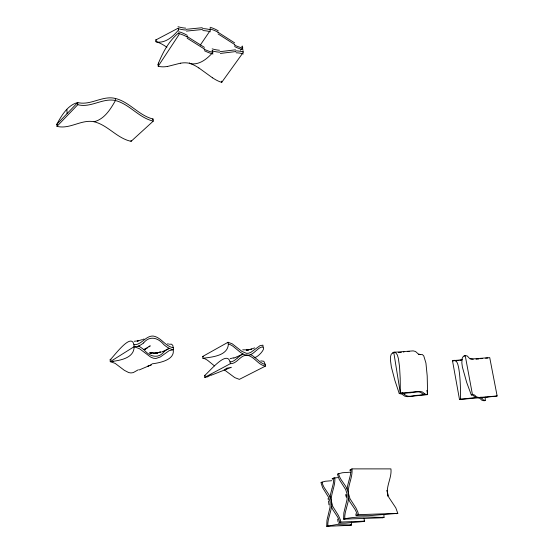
<?xml version="1.0" encoding="UTF-8"?>
<svg xmlns="http://www.w3.org/2000/svg" width="554" height="554" viewBox="0 0 554 554"><rect width="100%" height="100%" fill="white"/><g stroke="black" fill="none" stroke-linecap="round" stroke-linejoin="round"><path stroke-width="0.83" d="M399.24 393.534L400.348 393.077L400.196 378.202L399.538 366.686L398.374 358.514L397.329 354.906L395.348 352.254L393.756 352.302L391.29 354.103L390.535 356.464L390.404 359.892L391.38 367.053L394.898 380.459L399.24 393.534L401.913 394.116L404.939 396.242L407.696 396.678L427.605 394.607L427.203 375.896L425.929 363.029L423.782 355.959L422.39 354.574L420.784 354.622M350.73 472.437L350.419 474.716A23.573 14.473 89.8 0 1 350.135 476.135L349.152 479.902M386.796 490.297A13.393 8.566 87.9 0 1 387.108 491.322L388.88 497.437L395.805 507.852L397.814 513.364L368.957 515.684L356.097 515.76L358.48 514.659L357.815 511.917L355.91 507.88L350.003 498.752L348.057 491.966A13.774 8.442 88.6 0 0 347.503 490.172L347.102 489.161L347.441 486.758A28.912 18.213 88.2 0 1 347.78 485.089L349.048 480.27M332.088 488.282L333.03 484.639A22.873 13.76 89.8 0 0 333.307 483.268L333.598 481.059A9.82 5.955 89.5 0 0 333.66 479.224L333.57 478.088L337.774 477.61M331.984 488.635L330.766 493.302A28.019 17.278 88.3 0 0 330.44 494.916L330.115 497.201L330.489 498.226A13.358 8.026 88.6 0 1 331.015 499.971L332.843 506.571L338.432 515.462L340.343 519.756L340.849 522.055L338.203 523.246L345.343 523.156L363.389 521.529L364.643 521.162L363.881 518.191M200.299 45.082L210.278 30.435L210.07 28.6M110.135 359.733C113.57 357.025 132.932 329.519 134.137 346.686C134.213 358.493 119.255 360.592 110.267 361.651L110.135 359.733L111.091 359.726M56.868 124.255L77.685 102.545C90.731 105.828 102.677 95.059 115.696 98.536C129.795 102.171 138.929 115.564 153.084 119.041L153.271 121.104L131.104 141.332C117.012 138.368 107.94 125.1 94.042 121.735C81.3 119.165 69.804 129.594 56.979 126.347L56.868 124.255L57.678 124.387M56.979 126.347L77.816 104.685L77.685 102.545M204.578 375.501C208.671 372.731 228.497 347.441 230.326 363.701L204.758 377.329L204.578 375.501L205.257 375.487M240.429 50.22L242.68 47.893L242.451 46.079L241.696 46.432M256.135 350.668L258.6 348.618A21.682 16.835 64 0 1 259.48 348.037L260.948 347.316A9.203 7.154 63.1 0 1 262.25 346.991C267.395 347.587 256.682 358.646 254.12 357.455M255.699 351.056L253.24 353.085A25.657 20.138 60.7 0 1 252.188 353.777L250.685 354.608L252.402 355.633A26.086 20.713 64.1 0 1 253.635 356.506L260.151 361.901A21.502 16.613 62.5 0 0 261.19 362.635L262.866 363.604A9.203 7.154 63.1 0 0 264.279 364.144L265.186 364.297L265.408 366.125L239.349 379.372L234.778 377.613L224.148 369.719M237.451 357.974L240.436 355.516A25.927 20.436 64.4 0 1 241.502 354.809L243.095 354.006L243.989 354.428A12.562 9.854 61.7 0 0 245.498 354.962L248.414 355.176A12.569 9.861 61.7 0 0 249.819 354.865L250.65 354.567L250.207 354.844M237.341 358.078L234.889 360.086A22.132 17.645 60.9 0 1 233.968 360.689L232.424 361.45A9.418 7.507 61.9 0 1 231.06 361.804L230.125 361.824M148.998 346.873L150.245 345.821L144.102 349.595L147.558 347.85M138.029 346.326L138.916 345.828M164.42 351.368C158.285 359.352 149.746 356.651 144.054 349.865A30.879 26.516 58.9 0 0 138.971 346.264M143.514 343.03C149.739 335.17 158.174 337.767 163.845 344.623A29.362 23.96 57.6 0 0 168.797 348.161M211.026 374.816L207.722 376.796L204.758 377.329M138.355 369.747L133.258 372.607L130.952 372.946L128.722 372.579L124.345 370.328L115.19 363.396L110.322 361.651L111.908 361.603A13.074 11.253 55.3 0 0 113.335 361.326M110.267 361.651L134.137 346.686L135.813 346.659A13.511 11.392 55.7 0 0 137.454 346.333L138.95 346.319M487.222 397.176L491.329 396.657A18.047 3.733 -9.6 0 1 492.416 396.539L494.064 396.408A7.742 1.614 -9.7 0 1 495.297 396.359L497.132 395.951L489.729 357.635L471.676 358.992L469.432 358.306L467.313 356.035L465.201 355.474L463.303 356.437L462.216 358.189L461.828 362.731L462.382 367.039L466.683 382.433L471.295 394.947L471.897 395.009A7.881 1.683 -9.4 0 1 472.617 395.175L473.241 395.438A18.441 3.933 -9.3 0 1 473.525 395.639L474.764 397.045A21.89 4.654 -9.8 0 0 475.097 397.273L475.533 397.481M214.467 365.896L207.979 360.626A21.62 17.735 62.8 0 0 206.94 359.906L205.25 358.95A9.127 7.444 62.1 0 0 203.817 358.41L202.944 358.265L202.709 356.457L228.026 342.261L232.223 343.819L241.89 351.381L246.454 353.341L248.704 353.203L250.99 352.254L260.068 345.627L262.921 345.163L263.136 346.977M161.858 352.039L162.523 351.707M162.862 351.548L163.7 351.132M164.039 350.966L169.351 348.39L170.313 348.833A13.164 10.838 58.4 0 0 171.962 349.394C172.356 349.491 172.758 349.574 173.16 349.629C175.237 359.871 159.697 362.87 152.018 363.853M211.808 50.996L212.563 50.643L212.771 52.505C207.071 59.001 198.734 65.746 189.496 63.454L189.433 62.886M233.746 358.223L234.751 357.759M235.09 357.6L236.108 357.136M144.095 349.595L145.931 348.764M236.454 356.984L243.095 354.006L241.295 352.94A25.491 19.875 61.1 0 1 240.055 352.067L233.421 346.596A22.312 17.894 62.6 0 0 232.361 345.841L230.63 344.844A9.418 7.507 61.9 0 0 229.176 344.283C228.885 344.214 228.608 344.152 228.373 344.131C227.86 355.897 211.787 357.115 202.909 358.265M139.241 369.94L151.561 364.705L147.918 366.139L149.504 365.522M168.859 348.591L169.351 348.39L168.811 348.106M452.514 360.834C457.057 358.293 458.2 365.557 458.781 368.528C460.443 378.604 460.492 388.86 460.609 399.039L459.495 399.469L452.514 360.834L453.982 360.876M387.668 495.013C385.799 486.052 391.983 477.804 390.93 468.892L351.963 468.885L349.65 470.201M211.206 375.238L231.406 367.281L226.538 368.265M142.987 339.401L144.012 338.986M333.57 478.088L332.088 478.864L332.635 479.182M471.336 394.954L472.43 394.51L474.148 394.808L476.724 396.976L479.168 397.502L497.132 395.951M485.221 397.073L485.262 400.376L484.148 400.791L481.932 400.272L479.833 398.326L477.818 397.917L459.495 399.469M251.585 348.992L250.179 349.498L254.702 347.884M350.121 472.209L342.441 472.742L337.407 474.03L339.249 479.452L345.661 489.514L347.143 494.244L347.053 499.514L343.854 512.893L343.612 519.153L382.759 517.761L384.054 517.381L383.943 516.196A10.076 6.489 86.8 0 1 383.984 514.431M142.295 339.63L137.274 341.084L138.334 340.842L134.172 341.271M331.804 480.706L325.233 481.26L320.932 482.479L322.67 487.755L328.744 497.575L330.142 502.173L330.039 507.284L326.964 520.234L326.715 526.3L350.391 525.344L351.61 524.991L351.513 523.821A9.882 6.136 87.3 0 1 351.555 522.173M150.584 352.974L154.095 353.203M161.034 351.838L156.276 353.196L160.321 352.095L155.522 353.272L157.648 352.919L156.193 353.161L156.858 353.099L153.576 353.057L156.103 353.217L155.466 353.217M233.615 357.794L230.132 358.673M343.612 519.153C356.776 515.829 370.619 517.401 384.054 517.381M326.715 526.3L336.278 524.631L351.61 524.991M250.83 349.255L247.493 350.08L246.295 350.128L248.725 349.858L242.694 349.823M330.759 497.083L330.115 497.243L329.214 495.324A27.181 16.177 88.5 0 0 328.508 494.057L324.263 487.652A23.213 14.203 89.7 0 1 323.668 486.592L322.844 484.792A9.827 5.962 89.5 0 1 322.331 483.178L322.13 482.098M94.042 121.735C104.436 119.214 110.523 109.193 115.461 100.523L115.301 98.439M152.364 119.186L153.084 119.041M149.947 353.113L151.623 352.78L149.926 352.94L151.36 352.863L150.328 352.891M180.438 63.184L167.564 66.452M169.372 344.228L171.435 344.173L172.779 345.343L173.582 349.671L169.143 350.682L160.362 356.963L155.903 358.486L153.375 358.209L150.646 357.06L139.497 348.736L134.193 346.693M150.785 352.905L151.907 352.732M468.269 398.395L472.666 397.841A21.267 4.432 -9.4 0 1 473.961 397.703L476.537 397.502A10.505 2.209 -9.5 0 1 477.825 397.467L479.882 397.578A10.505 2.209 -9.5 0 1 480.65 397.737L482.783 397.703A21.994 4.709 -9.7 0 0 484.071 397.564L486.287 397.294M486.911 397.218L486.447 397.273M403.374 352.053L404.005 351.97M461.184 359.795L462.237 359.664M461.295 360.183L459.785 360.377M480.692 358.722L482.305 358.514M467.521 398.492L465.353 398.755A18.704 4.03 -9.5 0 1 464.252 398.873L462.583 399.012A7.881 1.683 -9.5 0 1 461.323 399.06L460.63 399.046M460.886 359.837L458.303 360.148A18.462 4.605 -9.7 0 1 457.216 360.252L455.561 360.377A7.777 1.925 -9.7 0 1 454.315 360.405L453.629 360.377M478.864 358.957L476.821 359.193A21.71 5.374 -10 0 1 476.031 359.276M260.802 360.869L263.836 361.291L265.186 364.297M458.283 360.557L455.076 360.834M407.924 351.52L409.177 351.416M485.595 358.161L486.703 358.092A7.645 1.842 -9.9 0 1 487.797 358.064M423.671 394.704L425.029 394.621A10.879 2.396 -9 0 1 426.4 394.58L427.605 394.607L426.878 390.355M235.498 49.818L220.153 51.654M202.258 27.721L186.227 29.3M235.713 51.57L220.36 53.433M340.849 522.055L364.643 521.162M358.48 514.659L397.814 513.364M202.452 29.501L186.414 31.093M418.568 354.574A10.741 2.735 -9.1 0 1 419.593 354.567L420.562 354.608L418.201 353.888L415.528 351.485L413.173 350.883L393.756 352.302L400.348 393.077L420.001 391.463L422.3 391.92L425.063 394.039L427.605 394.607M485.242 400.376L484.702 400.32A7.742 1.614 -9.7 0 1 484.002 400.168L483.407 399.912A18.303 3.823 -9.8 0 1 483.13 399.725L482.001 398.388A21.371 4.48 -9.4 0 0 481.641 398.132L481.218 397.924M400.348 393.077L401.421 393.181A11.094 2.5 -8.7 0 1 402.322 393.347L403.007 393.555A24.826 5.575 -8.5 0 1 404.51 394.483M230.326 363.701C237.147 363.916 240.138 355.072 246.925 355.211C254.369 356.298 257.984 364.989 265.408 366.125M150.681 352.912L149.705 352.856M133.985 344.713C141.582 345.08 145.522 335.703 153.098 336.036C161.221 337.227 165.307 346.541 173.409 347.739M202.709 356.457L203.408 356.547M393.756 352.302L394.822 352.441A10.948 2.853 -8.8 0 1 395.618 352.621M392.668 352.801L393.298 352.87M464.086 355.945L464.688 356.028M349.228 499.016L348.466 498.932L348.563 497.748A13.767 8.442 88.7 0 0 348.591 495.761C346.776 486.544 352.96 478.054 351.963 468.885M167.495 343.847L168.575 343.986M77.816 104.685C90.78 108.217 102.573 97.705 115.461 100.523C129.664 104.207 138.867 117.829 153.271 121.104M332.068 506.862L331.382 506.73L331.479 505.587A13.351 8.019 88.7 0 0 331.507 503.655C329.81 494.729 335.71 486.509 334.782 477.624M152.973 352.891L152.454 352.766M424.004 394.614L423.962 393.79M204.419 47.367L186.968 36.405M234.654 42.893L217.902 32.174M204.62 49.161L187.155 38.212M234.868 44.645L218.096 33.932M225.672 368.687L226.309 369.068M198.879 67.941L212.604 77.892M166.927 47.256L165.639 46.404A30.643 21.71 46.2 0 0 155.937 41.633M404.559 394.469C408.277 398.16 414.191 395.099 418.616 395.251A24.196 5.277 -8.9 0 1 423.685 394.69M347.102 489.161L346.153 487.195A28.012 17.015 88.4 0 0 345.405 485.893L340.918 479.328A23.933 14.958 89.8 0 1 340.288 478.24L339.422 476.392A10.124 6.274 89.6 0 1 338.875 474.736L338.66 473.628M475.72 397.557L475.408 396.29M396.401 513.267L396.491 513.752M363.306 521.051L363.389 521.529M465.201 355.474L472.43 394.51M328.072 498.455L328.273 499.646M346.021 494.916L346.368 497.167L345.945 494.355M328.979 504.853L328.453 500.906M337.67 519.188L338.016 521.792M357.171 515.054L356.928 513.856A10.367 6.399 87.6 0 0 356.354 512.125L355.446 510.186A24.272 14.847 87.5 0 0 354.789 509.05L350.183 502.249A28.718 18.109 88.8 0 1 349.429 500.92L348.514 499.036L348.127 501.335A27.832 16.918 88.9 0 1 347.794 503.011L345.433 511.944A24.653 15.353 87.3 0 0 345.149 513.364L344.837 515.642A10.367 6.406 87.6 0 0 344.782 517.547L344.886 518.773M382.759 517.761L382.689 517.166M339.602 522.429L339.387 521.3A10.048 6.08 87.7 0 0 338.833 519.583L337.982 517.699A23.538 14.106 87.6 0 0 337.365 516.591L333.002 509.957A27.845 17.188 88.8 0 1 332.289 508.669L331.382 506.73L331.057 509.057A27.008 16.087 88.9 0 1 330.731 510.677L328.467 519.327A23.891 14.57 87.4 0 0 328.19 520.698L327.892 522.907A10.055 6.08 87.7 0 0 327.829 524.749L327.926 525.933M350.682 469.342L350.786 470.547M350.391 525.344L350.287 524.375M243.012 50.594L243.241 52.415L221.773 82.262L221.642 81.133M481.031 397.848L480.927 397.017M228.026 342.261L228.227 344.117M402.696 392.592L402.779 393.472L403.284 393.437A25.609 5.914 -8.9 0 0 408.43 392.876C412.848 393.084 418.859 389.898 422.494 393.686A24.965 5.575 -9.3 0 0 423.907 394.607M355.848 513.904L355.973 515.372M131.035 140.446L131.104 141.332M66.868 109.339L67.11 113.57M350.911 470.505A10.124 6.274 89.6 0 1 350.848 472.396M387.668 495.013A13.386 8.566 88 0 1 387.682 496.252M401.421 352.289A25.255 6.738 -9.1 0 1 398.381 352.635M470.062 358.944A10.374 2.521 -9.7 0 1 470.63 358.944L472.68 359.124A10.374 2.521 -9.7 0 1 473.275 359.262M143.479 342.981A30.401 25.553 54 0 1 138.943 345.883M164.462 351.416A29.868 24.778 62 0 1 168.825 348.535M202.556 28.649A34.286 24.147 48.1 0 1 210.153 29.701M210.049 27.271A34.376 25.692 56.6 0 1 218.276 30.851M202.785 30.595A35.401 25.027 48.2 0 1 210.361 31.765M210.257 29.037A35.484 26.758 57.6 0 1 218.491 32.499M155.764 39.846A30.096 21.218 45.9 0 1 156.595 40.13M185.673 28.136A35.234 20.38 38.9 0 1 178.014 26.703M185.881 30.006A33.884 19.764 39.2 0 1 178.222 28.663M242.846 48.06A33.469 22.008 46.3 0 1 234.411 45.047M243.012 49.673A32.18 21.191 46.4 0 1 234.598 46.543M212.992 53.98A34.009 22.783 45.3 0 1 204.357 50.677M219.758 52.18A34.016 20.006 40.8 0 1 212.424 50.933M180.466 63.239A31.01 21.855 48.3 0 1 189.461 63.267A31.093 21.945 48.1 0 1 198.865 67.99M212.847 52.367A35.075 23.469 45.1 0 1 204.149 49.188M219.474 50.227A35.061 20.29 40.2 0 1 212.168 48.863M167.523 66.369A29.951 20.775 45.4 0 1 158.215 66.348M158.583 64.513A30.463 21.031 45.2 0 1 158.028 64.403M178.977 33.607A35.823 27.485 55.9 0 1 187.467 37.139M178.783 31.73A34.41 26.273 55.5 0 1 187.287 35.373M221.78 82.401A28.399 19.307 48.7 0 1 212.632 77.823M236.066 52.775A33.995 23.94 50.1 0 1 243.331 53.946M235.831 50.878A32.638 22.943 50 0 1 243.102 51.938M56.882 124.311A66.591 27.458 -80.6 0 1 66.861 109.277A66.508 27.388 -80.6 0 1 77.678 102.628M158.527 63.066L158.022 64.333L158.195 66.196L178.977 34.673L178.79 32.79C169.185 40.587 163.105 51.771 158.527 63.066M178.506 29.999C173.056 36.529 165.189 43.821 155.944 41.82L155.771 39.992L178.312 28.116L178.506 29.999"/></g></svg>
